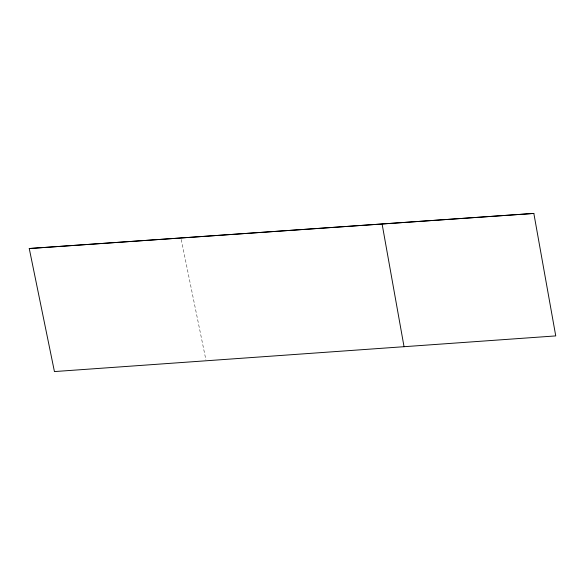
<?xml version="1.0" encoding="UTF-8"?>
<svg xmlns="http://www.w3.org/2000/svg" width="585" height="585" viewBox="0 0 585 585"><rect width="100%" height="100%" fill="white"/><g stroke="black" fill="none" stroke-linecap="round" stroke-linejoin="round"><path stroke-width="0.44" stroke-dasharray="2.92 2.19" d="M181.255 239.521L205.898 359.892"/><path stroke-width="0.88" d="M29.25 248.523L533.842 213.43L555.75 335.907L54.434 371.57L29.25 248.523L533.842 213.43M382.144 224.245L404.045 346.7"/></g></svg>
